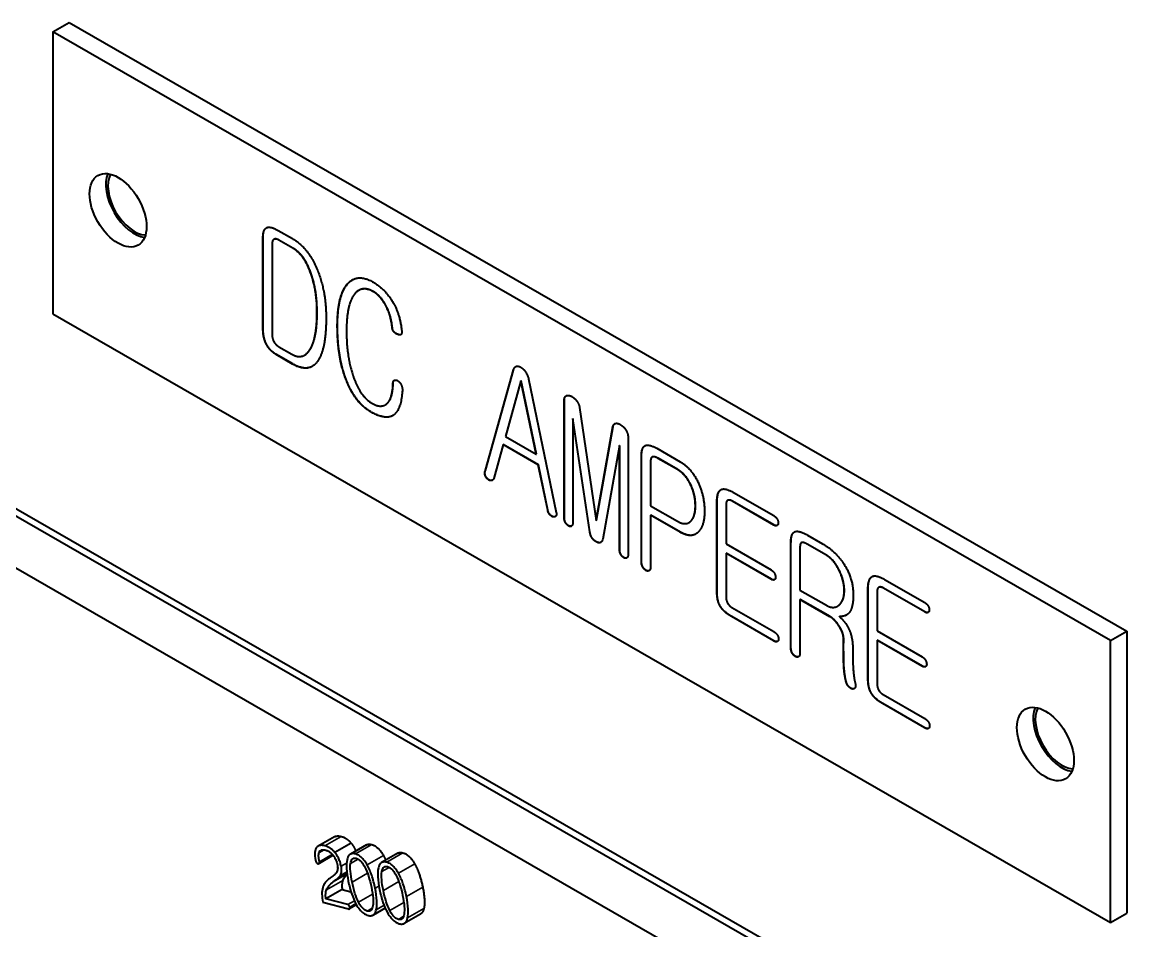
# Model space of a CAD drawing. Header units: millimetres. Extents: x 0 to 4752, y 0 to 3360.
# Drawn here: x 3845.71 to 3884.76, y 2666.93 to 2698.52 of the extents above; entities that cross this region are included whole.
import ezdxf

# ---------------------------------------------------------------- set-up
doc = ezdxf.new("R2010")
doc.units = ezdxf.units.MM
doc.header["$LTSCALE"] = 8
doc.layers.add('가시적인 것(ISO)', color=3, linetype='Continuous', lineweight=40)
doc.layers.add('가시적인 좁은 것(ISO)', color=3, linetype='Continuous', lineweight=35)

msp = doc.modelspace()

# ---------------------------------------------------------------- linework, layer by layer
at = {"layer": '가시적인 것(ISO)'}
for p, q in [((3846.771, 2698.193), (3847.337, 2698.519)), ((3847.337, 2698.519), (3884.107, 2677.344)), ((3883.541, 2677.019), (3846.771, 2698.193)), ((3846.771, 2698.193), (3846.771, 2688.382)), ((3854.597, 2691.286), (3855.094, 2691)), ((3854.073, 2687.846), (3854.073, 2691.054)), ((3854.079, 2687.849), (3854.079, 2691.057)), ((3854.453, 2690.972), (3854.459, 2690.975)), ((3855.109, 2690.665), (3854.622, 2690.946)), ((3855.115, 2690.668), (3854.628, 2690.949)), ((3854.391, 2690.818), (3854.391, 2687.657)), ((3857.399, 2689.195), (3857.405, 2689.198)), ((3846.771, 2688.382), (3883.541, 2667.208)), ((3858.567, 2687.903), (3858.572, 2687.906)), ((3835.175, 2687.536), (3896.269, 2652.355)), ((3855.104, 2686.635), (3854.535, 2686.963)), ((3855.11, 2686.638), (3854.541, 2686.966)), ((3854.622, 2687.239), (3855.074, 2686.979)), ((3855.516, 2686.946), (3855.522, 2686.949)), ((3861.808, 2682.935), (3862.778, 2686.427)), ((3861.814, 2682.938), (3862.783, 2686.43)), ((3862.778, 2686.427), (3862.783, 2686.43)), ((3896.043, 2652.219), (3837.211, 2686.098)), ((3858.592, 2685.955), (3858.598, 2685.958)), ((3863.039, 2686.051), (3862.501, 2684.114)), ((3863.039, 2686.051), (3863.045, 2686.054)), ((3863.573, 2683.496), (3863.039, 2686.051)), ((3863.578, 2683.499), (3863.045, 2686.054)), ((3863.306, 2686.123), (3864.27, 2681.475)), ((3858.323, 2685.214), (3858.329, 2685.217)), ((3864.547, 2681.274), (3864.547, 2685.366)), ((3864.553, 2681.278), (3864.553, 2685.37)), ((3865.081, 2685.124), (3865.66, 2681.197)), ((3864.845, 2684.738), (3864.85, 2684.742)), ((3864.845, 2684.738), (3864.845, 2681.103)), ((3865.435, 2680.799), (3864.845, 2684.738)), ((3865.44, 2680.802), (3864.85, 2684.742)), ((3865.66, 2681.197), (3866.24, 2684.457)), ((3865.666, 2681.2), (3866.246, 2684.46)), ((3866.24, 2684.457), (3866.246, 2684.46)), ((3862.424, 2683.832), (3862.429, 2683.835)), ((3863.65, 2683.132), (3862.429, 2683.835)), ((3862.501, 2684.114), (3863.573, 2683.496)), ((3866.768, 2684.087), (3866.768, 2679.995)), ((3862.424, 2683.832), (3862.096, 2682.651)), ((3863.645, 2683.129), (3862.424, 2683.832)), ((3863.573, 2683.496), (3863.578, 2683.499)), ((3866.471, 2683.802), (3865.886, 2680.539)), ((3866.471, 2683.802), (3866.476, 2683.805)), ((3866.471, 2680.167), (3866.471, 2683.802)), ((3866.476, 2680.17), (3866.476, 2683.805)), ((3867.763, 2683.704), (3868.579, 2683.235)), ((3863.645, 2683.129), (3863.65, 2683.132)), ((3863.973, 2681.552), (3863.645, 2683.129)), ((3863.978, 2681.555), (3863.65, 2683.132)), ((3867.23, 2679.753), (3867.23, 2683.43)), ((3867.236, 2679.757), (3867.236, 2683.433)), ((3867.548, 2683.235), (3867.548, 2681.705)), ((3867.604, 2683.398), (3867.609, 2683.402)), ((3868.487, 2682.962), (3867.804, 2683.354)), ((3868.492, 2682.965), (3867.81, 2683.358)), ((3861.798, 2682.763), (3861.804, 2682.766)), ((3861.808, 2682.935), (3861.814, 2682.938)), ((3840.181, 2682.589), (3893.073, 2652.131)), ((3861.89, 2682.627), (3861.896, 2682.63)), ((3870.226, 2681.889), (3870.231, 2681.892)), ((3870.431, 2682.168), (3871.831, 2681.362)), ((3863.973, 2681.552), (3863.978, 2681.555)), ((3867.548, 2681.705), (3868.487, 2681.165)), ((3869.856, 2678.71), (3869.856, 2681.829)), ((3869.862, 2678.713), (3869.862, 2681.832)), ((3870.174, 2681.741), (3870.174, 2680.377)), ((3871.831, 2681.036), (3870.395, 2681.863)), ((3871.837, 2681.039), (3870.4, 2681.866)), ((3865.66, 2681.197), (3865.666, 2681.2)), ((3867.548, 2681.379), (3867.554, 2681.382)), ((3867.548, 2681.379), (3867.548, 2679.57)), ((3868.579, 2680.785), (3867.548, 2681.379)), ((3868.585, 2680.789), (3867.554, 2681.382)), ((3868.884, 2681.12), (3868.889, 2681.123)), ((3864.794, 2680.996), (3864.799, 2681)), ((3865.655, 2680.453), (3865.661, 2680.456)), ((3870.174, 2680.377), (3871.744, 2679.473)), ((3872.426, 2676.755), (3872.426, 2680.408)), ((3872.432, 2676.759), (3872.432, 2680.412)), ((3872.791, 2680.419), (3872.797, 2680.422)), ((3873.662, 2679.981), (3872.99, 2680.368)), ((3873.668, 2679.984), (3872.996, 2680.371)), ((3873.005, 2680.685), (3873.529, 2680.384)), ((3870.174, 2680.051), (3870.18, 2680.054)), ((3870.174, 2680.051), (3870.174, 2678.532)), ((3871.744, 2679.147), (3870.174, 2680.051)), ((3871.749, 2679.15), (3870.18, 2680.054)), ((3872.744, 2680.261), (3872.744, 2678.772)), ((3866.717, 2679.889), (3866.723, 2679.892)), ((3867.276, 2679.573), (3867.282, 2679.576)), ((3874.108, 2679.451), (3874.114, 2679.455)), ((3872.744, 2678.772), (3873.662, 2678.244)), ((3875.108, 2675.685), (3875.108, 2678.804)), ((3875.114, 2675.688), (3875.114, 2678.808)), ((3875.478, 2678.865), (3875.484, 2678.868)), ((3877.083, 2678.011), (3875.647, 2678.838)), ((3877.089, 2678.014), (3875.653, 2678.841)), ((3875.683, 2679.144), (3877.083, 2678.337)), ((3872.744, 2678.446), (3872.75, 2678.449)), ((3872.744, 2678.446), (3872.744, 2676.572)), ((3873.785, 2677.847), (3872.744, 2678.446)), ((3873.791, 2677.85), (3872.75, 2678.449)), ((3875.427, 2678.716), (3875.427, 2677.352)), ((3869.969, 2678.212), (3869.975, 2678.215)), ((3870.379, 2678.165), (3871.831, 2677.329)), ((3874.042, 2678.21), (3874.048, 2678.213)), ((3874.108, 2678.259), (3874.114, 2678.263)), ((3871.831, 2677.003), (3870.364, 2677.848)), ((3871.837, 2677.006), (3870.37, 2677.851)), ((3874.113, 2677.847), (3874.119, 2677.851)), ((3875.427, 2677.352), (3876.996, 2676.448)), ((3883.541, 2677.019), (3884.107, 2677.344)), ((3884.107, 2677.344), (3884.107, 2667.534)), ((3874.257, 2676.798), (3874.262, 2677.044)), ((3874.262, 2677.044), (3874.268, 2677.047)), ((3874.263, 2676.801), (3874.268, 2677.047)), ((3875.427, 2677.026), (3875.432, 2677.029)), ((3875.427, 2677.026), (3875.427, 2675.508)), ((3876.996, 2676.122), (3875.427, 2677.026)), ((3877.002, 2676.125), (3875.432, 2677.029)), ((3883.541, 2667.208), (3883.541, 2677.019)), ((3872.693, 2676.453), (3872.698, 2676.457)), ((3874.257, 2676.798), (3874.263, 2676.801)), ((3874.354, 2675.562), (3874.36, 2675.565)), ((3874.442, 2675.405), (3874.447, 2675.408)), ((3874.57, 2675.331), (3874.576, 2675.334)), ((3875.221, 2675.187), (3875.227, 2675.19)), ((3875.632, 2675.14), (3877.083, 2674.305)), ((3877.083, 2673.978), (3875.616, 2674.823)), ((3877.089, 2673.982), (3875.622, 2674.826)), ((3856.558, 2670.19), (3855.992, 2669.864)), ((3857.14, 2669.968), (3856.575, 2669.642)), ((3857.677, 2669.908), (3857.111, 2669.582)), ((3856.517, 2669.545), (3856.016, 2669.256)), ((3856.515, 2669.546), (3856.026, 2669.264)), ((3858.764, 2669.619), (3858.198, 2669.293)), ((3856.449, 2668.786), (3856.393, 2668.743)), ((3856.996, 2668.897), (3856.513, 2668.619)), ((3856.513, 2668.619), (3856.559, 2668.657)), ((3856.995, 2668.907), (3856.559, 2668.657)), ((3856.825, 2668.36), (3856.259, 2668.034)), ((3856.825, 2668.36), (3857.133, 2668.278)), ((3856.159, 2667.916), (3857.05, 2667.679)), ((3857.021, 2667.831), (3856.259, 2668.034)), ((3857.325, 2667.821), (3857.08, 2667.68)), ((3858.322, 2667.711), (3857.899, 2667.467)), ((3859.551, 2667.503), (3858.986, 2667.178)), ((3883.541, 2667.208), (3884.107, 2667.534))]:
    msp.add_line(p, q, dxfattribs=at)
for centre in [(3849.034, 2691.985), (3881.278, 2673.416)]:
    msp.add_ellipse(centre, major_axis=(-0.699, 1.213), ratio=0.578093, dxfattribs=at)
for centre, major_axis, start_param, end_param in [((3849.6, 2692.31), (0.699, -1.213), 3.556693, 5.868085), ((3849.6, 2692.31), (0.647, -1.124), 3.488877, 5.935901), ((3881.844, 2673.742), (0.699, -1.213), 3.556693, 5.868085), ((3881.844, 2673.742), (0.647, -1.124), 3.488877, 5.935901)]:
    msp.add_ellipse(centre, major_axis=major_axis, ratio=0.578093, start_param=start_param, end_param=end_param, dxfattribs=at)
for points in [[(3854.073, 2691.054), (3854.073, 2691.321), (3854.207, 2691.38)], [(3854.079, 2691.057), (3854.079, 2691.305), (3854.194, 2691.374)], [(3854.207, 2691.38), (3854.34, 2691.434), (3854.597, 2691.286)], [(3854.453, 2690.972), (3854.391, 2690.936), (3854.391, 2690.818)], [(3854.622, 2690.946), (3854.514, 2691.008), (3854.453, 2690.972)], [(3854.628, 2690.949), (3854.52, 2691.011), (3854.459, 2690.975)], [(3855.094, 2691), (3855.643, 2690.684), (3855.961, 2689.92)], [(3855.704, 2689.872), (3855.479, 2690.452), (3855.109, 2690.665)], [(3855.71, 2689.875), (3855.484, 2690.456), (3855.115, 2690.668)], [(3855.951, 2688.425), (3855.951, 2689.255), (3855.704, 2689.872)], [(3855.956, 2688.428), (3855.956, 2689.259), (3855.71, 2689.875)], [(3855.961, 2689.92), (3856.269, 2689.179), (3856.269, 2688.242)], [(3856.658, 2687.964), (3856.658, 2689.008), (3857.007, 2689.418)], [(3856.664, 2687.967), (3856.664, 2689.011), (3857.013, 2689.421)], [(3857.007, 2689.418), (3857.341, 2689.807), (3857.879, 2689.497)], [(3857.013, 2689.421), (3857.092, 2689.514), (3857.183, 2689.567)], [(3857.879, 2689.497), (3858.361, 2689.219), (3858.628, 2688.722)], [(3857.264, 2689.08), (3856.977, 2688.73), (3856.977, 2687.787)], [(3857.915, 2689.15), (3857.52, 2689.377), (3857.264, 2689.08)], [(3857.921, 2689.153), (3857.624, 2689.325), (3857.405, 2689.198)], [(3858.331, 2688.691), (3858.151, 2689.014), (3857.915, 2689.15)], [(3858.336, 2688.695), (3858.157, 2689.017), (3857.921, 2689.153)], [(3858.567, 2687.903), (3858.526, 2688.336), (3858.331, 2688.691)], [(3858.572, 2687.906), (3858.531, 2688.339), (3858.336, 2688.695)], [(3858.628, 2688.722), (3858.849, 2688.304), (3858.9, 2687.759)], [(3855.679, 2687.099), (3855.951, 2687.47), (3855.951, 2688.425)], [(3855.684, 2687.102), (3855.956, 2687.474), (3855.956, 2688.428)], [(3856.269, 2688.242), (3856.269, 2687.275), (3856.033, 2686.83)], [(3854.191, 2687.321), (3854.073, 2687.549), (3854.073, 2687.846)], [(3854.197, 2687.324), (3854.079, 2687.552), (3854.079, 2687.849)], [(3857.012, 2685.969), (3856.658, 2686.784), (3856.658, 2687.964)], [(3857.018, 2685.973), (3856.664, 2686.787), (3856.664, 2687.967)], [(3856.977, 2687.787), (3856.977, 2686.903), (3857.207, 2686.219)], [(3858.746, 2687.669), (3858.577, 2687.737), (3858.567, 2687.903)], [(3858.752, 2687.673), (3858.583, 2687.74), (3858.572, 2687.906)], [(3858.9, 2687.759), (3858.91, 2687.604), (3858.746, 2687.669)], [(3854.391, 2687.657), (3854.391, 2687.52), (3854.453, 2687.414)], [(3854.453, 2687.414), (3854.509, 2687.304), (3854.622, 2687.239)], [(3858.869, 2687.661), (3858.831, 2687.641), (3858.752, 2687.673)], [(3854.535, 2686.963), (3854.309, 2687.093), (3854.191, 2687.321)], [(3854.541, 2686.966), (3854.315, 2687.096), (3854.197, 2687.324)], [(3855.074, 2686.979), (3855.438, 2686.769), (3855.679, 2687.099)], [(3855.522, 2686.949), (3855.609, 2686.999), (3855.684, 2687.102)], [(3856.033, 2686.83), (3855.735, 2686.272), (3855.104, 2686.635)], [(3855.789, 2686.555), (3855.52, 2686.403), (3855.11, 2686.638)], [(3857.207, 2686.219), (3857.448, 2685.511), (3857.859, 2685.274)], [(3862.778, 2686.427), (3862.85, 2686.635), (3863.039, 2686.525)], [(3862.783, 2686.43), (3862.814, 2686.518), (3862.865, 2686.549)], [(3863.039, 2686.525), (3863.224, 2686.413), (3863.306, 2686.123)], [(3857.818, 2684.972), (3857.32, 2685.258), (3857.012, 2685.969)], [(3857.823, 2684.975), (3857.326, 2685.262), (3857.018, 2685.973)], [(3858.382, 2685.258), (3858.582, 2685.433), (3858.592, 2685.955)], [(3858.388, 2685.261), (3858.588, 2685.436), (3858.598, 2685.958)], [(3858.592, 2685.955), (3858.592, 2686.05), (3858.644, 2686.074)], [(3858.598, 2685.958), (3858.598, 2686.045), (3858.641, 2686.072)], [(3858.644, 2686.074), (3858.695, 2686.092), (3858.762, 2686.053)], [(3858.762, 2686.053), (3858.828, 2686.009), (3858.869, 2685.932)], [(3858.869, 2685.932), (3858.921, 2685.837), (3858.921, 2685.73)], [(3858.921, 2685.73), (3858.879, 2684.995), (3858.572, 2684.834)], [(3864.547, 2685.366), (3864.547, 2685.497), (3864.619, 2685.533)], [(3864.553, 2685.37), (3864.553, 2685.492), (3864.616, 2685.531)], [(3864.619, 2685.533), (3864.686, 2685.565), (3864.788, 2685.518)], [(3864.788, 2685.518), (3864.891, 2685.465), (3864.973, 2685.364)], [(3857.859, 2685.274), (3858.192, 2685.082), (3858.382, 2685.258)], [(3858.329, 2685.217), (3858.36, 2685.235), (3858.388, 2685.261)], [(3864.973, 2685.364), (3865.06, 2685.255), (3865.081, 2685.124)], [(3858.572, 2684.834), (3858.305, 2684.691), (3857.818, 2684.972)], [(3858.577, 2684.837), (3858.311, 2684.695), (3857.823, 2684.975)], [(3858.588, 2684.843), (3858.583, 2684.84), (3858.577, 2684.837)], [(3866.24, 2684.457), (3866.26, 2684.558), (3866.348, 2684.573)], [(3866.246, 2684.46), (3866.26, 2684.53), (3866.307, 2684.559)], [(3866.348, 2684.573), (3866.425, 2684.582), (3866.527, 2684.511)], [(3866.527, 2684.511), (3866.625, 2684.449), (3866.691, 2684.339)], [(3866.691, 2684.339), (3866.768, 2684.218), (3866.768, 2684.087)], [(3867.23, 2683.43), (3867.23, 2683.715), (3867.348, 2683.789)], [(3867.236, 2683.433), (3867.236, 2683.717), (3867.352, 2683.792)], [(3867.348, 2683.789), (3867.481, 2683.867), (3867.763, 2683.704)], [(3867.599, 2683.395), (3867.548, 2683.36), (3867.548, 2683.235)], [(3867.804, 2683.354), (3867.661, 2683.437), (3867.599, 2683.395)], [(3867.81, 2683.358), (3867.672, 2683.437), (3867.609, 2683.402)], [(3868.579, 2683.235), (3868.984, 2683.001), (3869.215, 2682.489)], [(3861.798, 2682.763), (3861.767, 2682.852), (3861.808, 2682.935)], [(3861.804, 2682.766), (3861.773, 2682.855), (3861.814, 2682.938)], [(3861.89, 2682.627), (3861.824, 2682.683), (3861.798, 2682.763)], [(3861.896, 2682.63), (3861.829, 2682.686), (3861.804, 2682.766)], [(3868.953, 2682.414), (3868.779, 2682.793), (3868.487, 2682.962)], [(3868.959, 2682.417), (3868.785, 2682.796), (3868.492, 2682.965)], [(3862.008, 2682.582), (3861.947, 2682.576), (3861.89, 2682.627)], [(3862.014, 2682.586), (3861.952, 2682.58), (3861.896, 2682.63)], [(3862.096, 2682.651), (3862.07, 2682.588), (3862.008, 2682.582)], [(3862.053, 2682.597), (3862.036, 2682.588), (3862.014, 2682.586)], [(3869.107, 2681.703), (3869.107, 2682.076), (3868.953, 2682.414)], [(3869.113, 2681.706), (3869.113, 2682.08), (3868.959, 2682.417)], [(3869.215, 2682.489), (3869.425, 2682.024), (3869.425, 2681.514)], [(3869.995, 2682.265), (3870.128, 2682.343), (3870.431, 2682.168)], [(3869.856, 2681.829), (3869.856, 2682.185), (3869.995, 2682.265)], [(3869.862, 2681.832), (3869.862, 2682.185), (3869.998, 2682.267)], [(3870.225, 2681.889), (3870.174, 2681.853), (3870.174, 2681.741)], [(3870.395, 2681.863), (3870.287, 2681.925), (3870.225, 2681.889)], [(3870.4, 2681.866), (3870.293, 2681.928), (3870.231, 2681.892)], [(3864.045, 2681.398), (3863.983, 2681.469), (3863.973, 2681.552)], [(3864.05, 2681.401), (3863.989, 2681.472), (3863.978, 2681.555)], [(3868.953, 2681.175), (3869.107, 2681.341), (3869.107, 2681.703)], [(3868.959, 2681.178), (3869.113, 2681.344), (3869.113, 2681.706)], [(3869.425, 2681.514), (3869.425, 2681.016), (3869.215, 2680.799)], [(3864.157, 2681.321), (3864.096, 2681.339), (3864.045, 2681.398)], [(3864.163, 2681.324), (3864.102, 2681.342), (3864.05, 2681.401)], [(3864.255, 2681.342), (3864.219, 2681.303), (3864.157, 2681.321)], [(3864.238, 2681.328), (3864.207, 2681.312), (3864.163, 2681.324)], [(3864.27, 2681.475), (3864.291, 2681.381), (3864.255, 2681.342)], [(3864.593, 2681.111), (3864.547, 2681.191), (3864.547, 2681.274)], [(3864.599, 2681.115), (3864.553, 2681.195), (3864.553, 2681.278)], [(3864.696, 2681.005), (3864.635, 2681.04), (3864.593, 2681.111)], [(3864.702, 2681.008), (3864.64, 2681.044), (3864.599, 2681.115)], [(3864.845, 2681.103), (3864.845, 2681.02), (3864.794, 2680.996)], [(3868.487, 2681.165), (3868.779, 2680.996), (3868.953, 2681.175)], [(3868.889, 2681.123), (3868.926, 2681.144), (3868.959, 2681.178)], [(3871.831, 2681.362), (3871.903, 2681.321), (3871.949, 2681.246)], [(3871.949, 2681.246), (3871.99, 2681.175), (3871.99, 2681.11)], [(3871.99, 2681.11), (3871.99, 2681.045), (3871.949, 2681.021)], [(3864.794, 2680.996), (3864.752, 2680.972), (3864.696, 2681.005)], [(3864.799, 2681), (3864.758, 2680.976), (3864.702, 2681.008)], [(3864.803, 2681.001), (3864.801, 2681), (3864.799, 2681)], [(3865.655, 2680.453), (3865.471, 2680.553), (3865.435, 2680.799)], [(3865.661, 2680.456), (3865.476, 2680.556), (3865.44, 2680.802)], [(3869.215, 2680.799), (3868.984, 2680.552), (3868.579, 2680.785)], [(3869.121, 2680.722), (3868.908, 2680.602), (3868.585, 2680.789)], [(3871.949, 2681.021), (3871.908, 2680.991), (3871.831, 2681.036)], [(3871.946, 2681.019), (3871.906, 2680.999), (3871.837, 2681.039)], [(3872.426, 2680.408), (3872.426, 2680.729), (3872.554, 2680.797)], [(3872.432, 2680.412), (3872.432, 2680.723), (3872.553, 2680.796)], [(3872.554, 2680.797), (3872.687, 2680.869), (3873.005, 2680.685)], [(3865.886, 2680.539), (3865.835, 2680.349), (3865.655, 2680.453)], [(3865.82, 2680.431), (3865.76, 2680.399), (3865.661, 2680.456)], [(3872.795, 2680.421), (3872.744, 2680.397), (3872.744, 2680.261)], [(3872.99, 2680.368), (3872.852, 2680.448), (3872.795, 2680.421)], [(3872.801, 2680.424), (3872.799, 2680.423), (3872.797, 2680.422)], [(3872.996, 2680.371), (3872.857, 2680.451), (3872.801, 2680.424)], [(3873.529, 2680.384), (3873.949, 2680.142), (3874.231, 2679.742)], [(3866.517, 2680.004), (3866.471, 2680.084), (3866.471, 2680.167)], [(3866.523, 2680.007), (3866.476, 2680.087), (3866.476, 2680.17)], [(3866.62, 2679.897), (3866.558, 2679.933), (3866.517, 2680.004)], [(3866.625, 2679.901), (3866.564, 2679.936), (3866.523, 2680.007)], [(3866.768, 2679.995), (3866.768, 2679.912), (3866.717, 2679.889)], [(3874.108, 2679.451), (3873.929, 2679.828), (3873.662, 2679.981)], [(3874.114, 2679.455), (3873.934, 2679.831), (3873.668, 2679.984)], [(3866.717, 2679.889), (3866.676, 2679.865), (3866.62, 2679.897)], [(3866.723, 2679.892), (3866.682, 2679.868), (3866.625, 2679.901)], [(3866.726, 2679.894), (3866.724, 2679.893), (3866.723, 2679.892)], [(3867.276, 2679.573), (3867.23, 2679.658), (3867.23, 2679.753)], [(3867.282, 2679.576), (3867.236, 2679.662), (3867.236, 2679.757)], [(3867.389, 2679.454), (3867.322, 2679.493), (3867.276, 2679.573)], [(3867.395, 2679.457), (3867.328, 2679.496), (3867.282, 2679.576)], [(3867.548, 2679.57), (3867.548, 2679.475), (3867.497, 2679.446)], [(3874.231, 2679.742), (3874.596, 2679.224), (3874.596, 2678.602)], [(3867.497, 2679.446), (3867.45, 2679.419), (3867.389, 2679.454)], [(3867.499, 2679.447), (3867.454, 2679.423), (3867.395, 2679.457)], [(3871.744, 2679.473), (3871.81, 2679.434), (3871.857, 2679.36)], [(3871.854, 2679.133), (3871.814, 2679.113), (3871.749, 2679.15)], [(3871.857, 2679.36), (3871.892, 2679.292), (3871.898, 2679.224)], [(3871.898, 2679.224), (3871.898, 2679.159), (3871.857, 2679.135)], [(3874.283, 2678.752), (3874.283, 2679.096), (3874.108, 2679.451)], [(3874.288, 2678.755), (3874.288, 2679.099), (3874.114, 2679.455)], [(3875.108, 2678.804), (3875.108, 2679.16), (3875.247, 2679.24)], [(3875.114, 2678.808), (3875.114, 2679.16), (3875.25, 2679.242)], [(3875.247, 2679.24), (3875.38, 2679.318), (3875.683, 2679.144)], [(3871.857, 2679.135), (3871.815, 2679.105), (3871.744, 2679.147)], [(3875.478, 2678.864), (3875.427, 2678.829), (3875.427, 2678.716)], [(3875.647, 2678.838), (3875.539, 2678.9), (3875.478, 2678.864)], [(3875.653, 2678.841), (3875.545, 2678.903), (3875.483, 2678.868)], [(3869.969, 2678.212), (3869.856, 2678.401), (3869.856, 2678.71)], [(3869.975, 2678.215), (3869.862, 2678.404), (3869.862, 2678.713)], [(3870.174, 2678.532), (3870.174, 2678.408), (3870.231, 2678.316)], [(3874.108, 2678.259), (3874.283, 2678.414), (3874.283, 2678.752)], [(3874.114, 2678.263), (3874.288, 2678.417), (3874.288, 2678.755)], [(3874.596, 2678.602), (3874.596, 2678.175), (3874.467, 2677.999)], [(3870.364, 2677.848), (3870.082, 2678.01), (3869.969, 2678.212)], [(3870.37, 2677.851), (3870.087, 2678.014), (3869.975, 2678.215)], [(3870.231, 2678.316), (3870.282, 2678.221), (3870.379, 2678.165)], [(3873.662, 2678.244), (3873.929, 2678.09), (3874.108, 2678.259)], [(3874.048, 2678.213), (3874.082, 2678.233), (3874.114, 2678.263)], [(3874.467, 2677.999), (3874.36, 2677.848), (3874.113, 2677.847)], [(3877.083, 2678.337), (3877.155, 2678.296), (3877.201, 2678.222)], [(3877.201, 2677.996), (3877.16, 2677.967), (3877.083, 2678.011)], [(3877.199, 2677.995), (3877.158, 2677.974), (3877.089, 2678.014)], [(3877.201, 2678.222), (3877.242, 2678.151), (3877.242, 2678.086)], [(3877.242, 2678.086), (3877.242, 2678.02), (3877.201, 2677.996)], [(3874.093, 2677.533), (3873.944, 2677.755), (3873.785, 2677.847)], [(3874.099, 2677.536), (3873.95, 2677.758), (3873.791, 2677.85)], [(3874.113, 2677.847), (3874.303, 2677.696), (3874.426, 2677.454)], [(3874.366, 2677.906), (3874.268, 2677.851), (3874.119, 2677.851)], [(3871.831, 2677.329), (3871.908, 2677.285), (3871.959, 2677.208)], [(3871.959, 2677.208), (3872, 2677.137), (3872, 2677.072)], [(3874.262, 2677.044), (3874.262, 2677.281), (3874.093, 2677.533)], [(3874.268, 2677.047), (3874.268, 2677.285), (3874.099, 2677.536)], [(3874.426, 2677.454), (3874.58, 2677.146), (3874.58, 2676.748)], [(3871.959, 2676.983), (3871.908, 2676.959), (3871.831, 2677.003)], [(3871.963, 2676.985), (3871.912, 2676.963), (3871.837, 2677.006)], [(3872, 2677.072), (3872, 2677.006), (3871.959, 2676.983)], [(3872.472, 2676.58), (3872.426, 2676.66), (3872.426, 2676.755)], [(3872.478, 2676.584), (3872.432, 2676.664), (3872.432, 2676.759)], [(3872.585, 2676.462), (3872.518, 2676.5), (3872.472, 2676.58)], [(3872.591, 2676.465), (3872.524, 2676.504), (3872.478, 2676.584)], [(3872.693, 2676.453), (3872.646, 2676.427), (3872.585, 2676.462)], [(3872.698, 2676.457), (3872.652, 2676.43), (3872.591, 2676.465)], [(3872.744, 2676.572), (3872.744, 2676.477), (3872.693, 2676.453)], [(3872.701, 2676.458), (3872.7, 2676.457), (3872.698, 2676.457)], [(3874.267, 2676.14), (3874.257, 2676.359), (3874.257, 2676.798)], [(3874.273, 2676.143), (3874.263, 2676.362), (3874.263, 2676.801)], [(3874.58, 2676.748), (3874.575, 2676.336), (3874.59, 2676.12)], [(3876.996, 2676.448), (3877.063, 2676.41), (3877.109, 2676.336)], [(3874.354, 2675.562), (3874.288, 2675.79), (3874.267, 2676.14)], [(3874.36, 2675.565), (3874.293, 2675.793), (3874.273, 2676.143)], [(3874.59, 2676.12), (3874.606, 2675.755), (3874.662, 2675.545)], [(3877.109, 2676.11), (3877.068, 2676.081), (3876.996, 2676.122)], [(3877.106, 2676.108), (3877.066, 2676.088), (3877.002, 2676.125)], [(3877.109, 2676.336), (3877.145, 2676.268), (3877.15, 2676.199)], [(3877.15, 2676.199), (3877.15, 2676.134), (3877.109, 2676.11)], [(3875.221, 2675.187), (3875.108, 2675.377), (3875.108, 2675.685)], [(3875.227, 2675.19), (3875.114, 2675.38), (3875.114, 2675.688)], [(3874.442, 2675.405), (3874.38, 2675.47), (3874.354, 2675.562)], [(3874.447, 2675.408), (3874.386, 2675.473), (3874.36, 2675.565)], [(3874.57, 2675.331), (3874.503, 2675.346), (3874.442, 2675.405)], [(3874.576, 2675.334), (3874.509, 2675.349), (3874.447, 2675.408)], [(3874.662, 2675.373), (3874.631, 2675.325), (3874.57, 2675.331)], [(3874.634, 2675.344), (3874.609, 2675.331), (3874.576, 2675.334)], [(3874.662, 2675.545), (3874.693, 2675.432), (3874.662, 2675.373)], [(3875.427, 2675.508), (3875.427, 2675.383), (3875.483, 2675.291)], [(3875.483, 2675.291), (3875.534, 2675.197), (3875.632, 2675.14)], [(3875.616, 2674.823), (3875.334, 2674.986), (3875.221, 2675.187)], [(3875.622, 2674.826), (3875.34, 2674.989), (3875.227, 2675.19)], [(3877.083, 2674.305), (3877.16, 2674.26), (3877.211, 2674.183)], [(3877.211, 2674.183), (3877.253, 2674.112), (3877.253, 2674.047)], [(3877.211, 2673.958), (3877.16, 2673.934), (3877.083, 2673.978)], [(3877.216, 2673.96), (3877.165, 2673.938), (3877.089, 2673.982)], [(3877.253, 2674.047), (3877.253, 2673.982), (3877.211, 2673.958)], [(3856.558, 2670.19), (3856.647, 2670.241), (3856.793, 2670.202)], [(3856.793, 2670.202), (3856.989, 2670.15), (3857.14, 2669.968)], [(3857.14, 2669.968), (3857.239, 2669.846), (3857.299, 2669.69)], [(3857.677, 2669.908), (3857.747, 2669.948), (3857.853, 2669.92)], [(3857.853, 2669.92), (3858.08, 2669.86), (3858.261, 2669.535)], [(3858.261, 2669.535), (3858.303, 2669.461), (3858.341, 2669.375)], [(3858.764, 2669.619), (3858.834, 2669.659), (3858.94, 2669.631)], [(3858.94, 2669.631), (3859.167, 2669.57), (3859.348, 2669.246)], [(3859.348, 2669.246), (3859.524, 2668.933), (3859.626, 2668.435)], [(3856.846, 2668.67), (3856.804, 2668.56), (3856.825, 2668.36)], [(3856.998, 2668.88), (3856.885, 2668.777), (3856.846, 2668.67)], [(3859.626, 2668.435), (3859.728, 2667.94), (3859.666, 2667.691)], [(3859.666, 2667.691), (3859.633, 2667.55), (3859.551, 2667.503)]]:
    msp.add_open_spline(points, degree=2, dxfattribs=at)
for points, knots in [([(3855.956, 2669.838), (3855.935, 2669.818), (3855.918, 2669.794), (3855.891, 2669.734), (3855.883, 2669.699), (3855.868, 2669.573), (3855.879, 2669.469), (3855.9, 2669.366)], [-0.08056846, -0.08056846, -0.08056846, -0.08056846, -0.06213296, -0.06213296, -0.04328926, -0.04328926, 0, 0, 0, 0]), ([(3856.228, 2669.876), (3856.173, 2669.891), (3856.119, 2669.897), (3856.027, 2669.884), (3855.988, 2669.867), (3855.956, 2669.838)], [-0.05776275, -0.05776275, -0.05776275, -0.05776275, -0.02753326, -0.02753326, 0, 0, 0, 0]), ([(3856.575, 2669.642), (3856.55, 2669.672), (3856.524, 2669.7), (3856.469, 2669.75), (3856.441, 2669.772), (3856.35, 2669.834), (3856.288, 2669.86), (3856.228, 2669.876)], [-0.0633519, -0.0633519, -0.0633519, -0.0633519, -0.04822752, -0.04822752, -0.03303465, -0.03303465, 0, 0, 0, 0]), ([(3856.034, 2669.323), (3856.02, 2669.387), (3856.01, 2669.455), (3856.007, 2669.558), (3856.01, 2669.6), (3856.02, 2669.634)], [-0.04656548, -0.04656548, -0.04656548, -0.04656548, -0.01940636, -0.01940636, 0, 0, 0, 0]), ([(3856.02, 2669.634), (3856.028, 2669.659), (3856.039, 2669.68), (3856.07, 2669.713), (3856.089, 2669.724), (3856.153, 2669.743), (3856.205, 2669.738), (3856.257, 2669.724)], [-0.05677666, -0.05677666, -0.05677666, -0.05677666, -0.04275319, -0.04275319, -0.02847665, -0.02847665, 0, 0, 0, 0]), ([(3856.257, 2669.724), (3856.29, 2669.715), (3856.324, 2669.702), (3856.387, 2669.668), (3856.417, 2669.648), (3856.478, 2669.594), (3856.507, 2669.56), (3856.533, 2669.521)], [-0.05143391, -0.05143391, -0.05143391, -0.05143391, -0.03343493, -0.03343493, -0.01764685, -0.01764685, 0, 0, 0, 0]), ([(3856.533, 2669.521), (3856.564, 2669.477), (3856.588, 2669.428), (3856.631, 2669.32), (3856.647, 2669.259), (3856.659, 2669.201)], [-0.04462012, -0.04462012, -0.04462012, -0.04462012, -0.02422086, -0.02422086, 0, 0, 0, 0]), ([(3856.791, 2669.163), (3856.781, 2669.213), (3856.768, 2669.264), (3856.736, 2669.361), (3856.717, 2669.407), (3856.662, 2669.52), (3856.622, 2669.584), (3856.575, 2669.642)], [-0.06850983, -0.06850983, -0.06850983, -0.06850983, -0.0476735, -0.0476735, -0.02872584, -0.02872584, 0, 0, 0, 0]), ([(3856.997, 2669.395), (3856.975, 2669.303), (3856.971, 2669.194), (3856.985, 2668.945), (3857.009, 2668.794), (3857.039, 2668.647)], [-0.1107241, -0.1107241, -0.1107241, -0.1107241, -0.0614603, -0.0614603, 0, 0, 0, 0]), ([(3857.287, 2669.594), (3857.243, 2669.606), (3857.201, 2669.61), (3857.127, 2669.594), (3857.096, 2669.577), (3857.034, 2669.512), (3857.011, 2669.457), (3856.997, 2669.395)], [-0.08068744, -0.08068744, -0.08068744, -0.08068744, -0.0564576, -0.0564576, -0.03310081, -0.03310081, 0, 0, 0, 0]), ([(3857.117, 2669.266), (3857.127, 2669.316), (3857.142, 2669.363), (3857.184, 2669.419), (3857.204, 2669.435), (3857.256, 2669.451), (3857.286, 2669.45), (3857.319, 2669.441)], [-0.06062977, -0.06062977, -0.06062977, -0.06062977, -0.03469408, -0.03469408, -0.01781987, -0.01781987, 0, 0, 0, 0]), ([(3857.695, 2669.21), (3857.659, 2669.274), (3857.619, 2669.336), (3857.532, 2669.442), (3857.488, 2669.485), (3857.39, 2669.557), (3857.338, 2669.581), (3857.287, 2669.594)], [-0.08043735, -0.08043735, -0.08043735, -0.08043735, -0.05283354, -0.05283354, -0.02780895, -0.02780895, 0, 0, 0, 0]), ([(3857.319, 2669.441), (3857.349, 2669.433), (3857.379, 2669.419), (3857.442, 2669.375), (3857.471, 2669.347), (3857.544, 2669.261), (3857.583, 2669.197), (3857.616, 2669.133)], [-0.06015213, -0.06015213, -0.06015213, -0.06015213, -0.04359102, -0.04359102, -0.02696915, -0.02696915, 0, 0, 0, 0]), ([(3855.9, 2669.366), (3855.903, 2669.351), (3855.908, 2669.335), (3855.92, 2669.307), (3855.927, 2669.296), (3855.935, 2669.286)], [-0.01137214, -0.01137214, -0.01137214, -0.01137214, -0.00492721, -0.00492721, 0, 0, 0, 0]), ([(3855.935, 2669.286), (3855.939, 2669.281), (3855.943, 2669.277), (3855.951, 2669.27), (3855.955, 2669.267), (3855.968, 2669.259), (3855.977, 2669.255), (3855.985, 2669.254)], [-0.009284191, -0.009284191, -0.009284191, -0.009284191, -0.006995377, -0.006995377, -0.00475364, -0.00475364, 0, 0, 0, 0]), ([(3855.985, 2669.254), (3855.994, 2669.252), (3856.001, 2669.251), (3856.015, 2669.255), (3856.021, 2669.259), (3856.026, 2669.264)], [-0.009024594, -0.009024594, -0.009024594, -0.009024594, -0.004516006, -0.004516006, 0, 0, 0, 0]), ([(3856.026, 2669.264), (3856.031, 2669.272), (3856.034, 2669.28), (3856.037, 2669.301), (3856.036, 2669.311), (3856.034, 2669.323)], [-0.01011994, -0.01011994, -0.01011994, -0.01011994, -0.0047856, -0.0047856, 0, 0, 0, 0]), ([(3856.659, 2669.201), (3856.669, 2669.151), (3856.673, 2669.103), (3856.664, 2669.017), (3856.652, 2668.982), (3856.633, 2668.953)], [-0.04196155, -0.04196155, -0.04196155, -0.04196155, -0.02081915, -0.02081915, 0, 0, 0, 0]), ([(3856.763, 2668.847), (3856.786, 2668.885), (3856.8, 2668.93), (3856.809, 2669.039), (3856.804, 2669.1), (3856.791, 2669.163)], [-0.05275939, -0.05275939, -0.05275939, -0.05275939, -0.02667522, -0.02667522, 0, 0, 0, 0]), ([(3857.171, 2668.612), (3857.145, 2668.74), (3857.123, 2668.873), (3857.105, 2669.088), (3857.104, 2669.185), (3857.117, 2669.266)], [-0.0950204, -0.0950204, -0.0950204, -0.0950204, -0.04148092, -0.04148092, 0, 0, 0, 0]), ([(3857.616, 2669.133), (3857.667, 2669.035), (3857.708, 2668.928), (3857.783, 2668.697), (3857.816, 2668.561), (3857.842, 2668.434)], [-0.09489707, -0.09489707, -0.09489707, -0.09489707, -0.0534092, -0.0534092, 0, 0, 0, 0]), ([(3857.973, 2668.399), (3857.943, 2668.546), (3857.904, 2668.701), (3857.812, 2668.971), (3857.76, 2669.095), (3857.695, 2669.21)], [-0.1110915, -0.1110915, -0.1110915, -0.1110915, -0.0494916, -0.0494916, 0, 0, 0, 0]), ([(3858.084, 2669.106), (3858.062, 2669.014), (3858.058, 2668.905), (3858.073, 2668.656), (3858.096, 2668.505), (3858.126, 2668.358)], [-0.1107241, -0.1107241, -0.1107241, -0.1107241, -0.0614603, -0.0614603, 0, 0, 0, 0]), ([(3858.374, 2669.305), (3858.33, 2669.317), (3858.288, 2669.32), (3858.214, 2669.305), (3858.183, 2669.288), (3858.122, 2669.223), (3858.098, 2669.168), (3858.084, 2669.106)], [-0.08068744, -0.08068744, -0.08068744, -0.08068744, -0.0564576, -0.0564576, -0.03310081, -0.03310081, 0, 0, 0, 0]), ([(3858.205, 2668.977), (3858.214, 2669.027), (3858.229, 2669.074), (3858.271, 2669.13), (3858.291, 2669.145), (3858.343, 2669.162), (3858.373, 2669.161), (3858.406, 2669.152)], [-0.06062977, -0.06062977, -0.06062977, -0.06062977, -0.03469408, -0.03469408, -0.01781987, -0.01781987, 0, 0, 0, 0]), ([(3858.782, 2668.92), (3858.747, 2668.985), (3858.706, 2669.047), (3858.619, 2669.153), (3858.576, 2669.196), (3858.477, 2669.268), (3858.425, 2669.292), (3858.374, 2669.305)], [-0.08043735, -0.08043735, -0.08043735, -0.08043735, -0.05283354, -0.05283354, -0.02780895, -0.02780895, 0, 0, 0, 0]), ([(3858.406, 2669.152), (3858.436, 2669.144), (3858.467, 2669.13), (3858.529, 2669.086), (3858.558, 2669.058), (3858.631, 2668.971), (3858.67, 2668.908), (3858.704, 2668.844)], [-0.06015213, -0.06015213, -0.06015213, -0.06015213, -0.04359102, -0.04359102, -0.02696915, -0.02696915, 0, 0, 0, 0]), ([(3856.393, 2668.743), (3856.337, 2668.703), (3856.284, 2668.655), (3856.203, 2668.547), (3856.172, 2668.489), (3856.152, 2668.42)], [-0.08290363, -0.08290363, -0.08290363, -0.08290363, -0.0383486, -0.0383486, 0, 0, 0, 0]), ([(3856.28, 2668.344), (3856.3, 2668.398), (3856.331, 2668.445), (3856.407, 2668.535), (3856.46, 2668.581), (3856.513, 2668.619)], [-0.07358499, -0.07358499, -0.07358499, -0.07358499, -0.04203091, -0.04203091, 0, 0, 0, 0]), ([(3856.633, 2668.953), (3856.619, 2668.928), (3856.593, 2668.902), (3856.533, 2668.847), (3856.488, 2668.814), (3856.449, 2668.786)], [-0.0517155, -0.0517155, -0.0517155, -0.0517155, -0.0312284, -0.0312284, 0, 0, 0, 0]), ([(3856.559, 2668.657), (3856.603, 2668.688), (3856.651, 2668.726), (3856.718, 2668.789), (3856.746, 2668.818), (3856.763, 2668.847)], [-0.04897858, -0.04897858, -0.04897858, -0.04897858, -0.019873, -0.019873, 0, 0, 0, 0]), ([(3857.039, 2668.647), (3857.069, 2668.501), (3857.108, 2668.347), (3857.2, 2668.078), (3857.251, 2667.955), (3857.315, 2667.84)], [-0.1105947, -0.1105947, -0.1105947, -0.1105947, -0.0492863, -0.0492863, 0, 0, 0, 0]), ([(3857.393, 2667.916), (3857.343, 2668.014), (3857.303, 2668.121), (3857.229, 2668.351), (3857.197, 2668.486), (3857.171, 2668.612)], [-0.09442381, -0.09442381, -0.09442381, -0.09442381, -0.0531236, -0.0531236, 0, 0, 0, 0]), ([(3858.258, 2668.323), (3858.232, 2668.451), (3858.21, 2668.583), (3858.192, 2668.799), (3858.191, 2668.895), (3858.205, 2668.977)], [-0.0950204, -0.0950204, -0.0950204, -0.0950204, -0.04148092, -0.04148092, 0, 0, 0, 0]), ([(3858.704, 2668.844), (3858.755, 2668.746), (3858.795, 2668.639), (3858.87, 2668.408), (3858.903, 2668.272), (3858.929, 2668.145)], [-0.09489707, -0.09489707, -0.09489707, -0.09489707, -0.0534092, -0.0534092, 0, 0, 0, 0]), ([(3859.061, 2668.11), (3859.031, 2668.256), (3858.992, 2668.411), (3858.899, 2668.682), (3858.847, 2668.805), (3858.782, 2668.92)], [-0.1110915, -0.1110915, -0.1110915, -0.1110915, -0.0494916, -0.0494916, 0, 0, 0, 0]), ([(3856.152, 2668.42), (3856.132, 2668.353), (3856.123, 2668.277), (3856.125, 2668.106), (3856.138, 2668.012), (3856.159, 2667.916)], [-0.07796477, -0.07796477, -0.07796477, -0.07796477, -0.04018212, -0.04018212, 0, 0, 0, 0]), ([(3856.259, 2668.034), (3856.253, 2668.095), (3856.25, 2668.156), (3856.257, 2668.26), (3856.265, 2668.305), (3856.28, 2668.344)], [-0.04977675, -0.04977675, -0.04977675, -0.04977675, -0.02312525, -0.02312525, 0, 0, 0, 0]), ([(3857.842, 2668.434), (3857.868, 2668.307), (3857.889, 2668.175), (3857.906, 2667.96), (3857.907, 2667.864), (3857.892, 2667.784)], [-0.09482066, -0.09482066, -0.09482066, -0.09482066, -0.04153437, -0.04153437, 0, 0, 0, 0]), ([(3858.013, 2667.654), (3858.036, 2667.746), (3858.04, 2667.854), (3858.027, 2668.103), (3858.003, 2668.253), (3857.973, 2668.399)], [-0.1105512, -0.1105512, -0.1105512, -0.1105512, -0.0612203, -0.0612203, 0, 0, 0, 0]), ([(3858.126, 2668.358), (3858.156, 2668.212), (3858.195, 2668.058), (3858.287, 2667.789), (3858.338, 2667.665), (3858.402, 2667.551)], [-0.1105947, -0.1105947, -0.1105947, -0.1105947, -0.0492863, -0.0492863, 0, 0, 0, 0]), ([(3858.481, 2667.627), (3858.43, 2667.725), (3858.39, 2667.831), (3858.317, 2668.062), (3858.284, 2668.196), (3858.258, 2668.323)], [-0.09442381, -0.09442381, -0.09442381, -0.09442381, -0.0531236, -0.0531236, 0, 0, 0, 0]), ([(3857.09, 2667.742), (3857.088, 2667.75), (3857.086, 2667.758), (3857.081, 2667.772), (3857.078, 2667.779), (3857.072, 2667.793), (3857.067, 2667.799), (3857.058, 2667.811), (3857.052, 2667.816), (3857.038, 2667.825), (3857.029, 2667.829), (3857.021, 2667.831)], [-0.01640086, -0.01640086, -0.01640086, -0.01640086, -0.0131564, -0.0131564, -0.01037737, -0.01037737, -0.00751015, -0.00751015, -0.00446056, -0.00446056, 0, 0, 0, 0]), ([(3857.315, 2667.84), (3857.35, 2667.776), (3857.39, 2667.714), (3857.477, 2667.608), (3857.521, 2667.565), (3857.621, 2667.493), (3857.673, 2667.468), (3857.725, 2667.455)], [-0.08079674, -0.08079674, -0.08079674, -0.08079674, -0.05338063, -0.05338063, -0.02816882, -0.02816882, 0, 0, 0, 0]), ([(3857.693, 2667.608), (3857.662, 2667.616), (3857.63, 2667.631), (3857.566, 2667.676), (3857.535, 2667.706), (3857.463, 2667.792), (3857.425, 2667.854), (3857.393, 2667.916)], [-0.0606517, -0.0606517, -0.0606517, -0.0606517, -0.04343053, -0.04343053, -0.02630267, -0.02630267, 0, 0, 0, 0]), ([(3858.929, 2668.145), (3858.955, 2668.018), (3858.977, 2667.886), (3858.993, 2667.671), (3858.994, 2667.575), (3858.98, 2667.494)], [-0.09482066, -0.09482066, -0.09482066, -0.09482066, -0.04153437, -0.04153437, 0, 0, 0, 0]), ([(3859.1, 2667.365), (3859.123, 2667.456), (3859.127, 2667.565), (3859.114, 2667.813), (3859.09, 2667.963), (3859.061, 2668.11)], [-0.1105512, -0.1105512, -0.1105512, -0.1105512, -0.0612203, -0.0612203, 0, 0, 0, 0]), ([(3857.05, 2667.679), (3857.056, 2667.677), (3857.061, 2667.676), (3857.07, 2667.676), (3857.074, 2667.677), (3857.082, 2667.68), (3857.085, 2667.683), (3857.091, 2667.692), (3857.093, 2667.698), (3857.094, 2667.716), (3857.092, 2667.729), (3857.09, 2667.742)], [-0.01699804, -0.01699804, -0.01699804, -0.01699804, -0.01411737, -0.01411737, -0.01159095, -0.01159095, -0.00863036, -0.00863036, -0.00527169, -0.00527169, 0, 0, 0, 0]), ([(3857.892, 2667.784), (3857.884, 2667.733), (3857.869, 2667.685), (3857.827, 2667.63), (3857.807, 2667.614), (3857.756, 2667.598), (3857.726, 2667.599), (3857.693, 2667.608)], [-0.06036726, -0.06036726, -0.06036726, -0.06036726, -0.03433895, -0.03433895, -0.01769854, -0.01769854, 0, 0, 0, 0]), ([(3857.725, 2667.455), (3857.768, 2667.443), (3857.81, 2667.44), (3857.883, 2667.455), (3857.914, 2667.472), (3857.975, 2667.537), (3857.999, 2667.592), (3858.013, 2667.654)], [-0.08032187, -0.08032187, -0.08032187, -0.08032187, -0.05634387, -0.05634387, -0.03316511, -0.03316511, 0, 0, 0, 0]), ([(3858.402, 2667.551), (3858.437, 2667.487), (3858.478, 2667.425), (3858.564, 2667.319), (3858.608, 2667.276), (3858.708, 2667.203), (3858.761, 2667.179), (3858.812, 2667.165)], [-0.08079674, -0.08079674, -0.08079674, -0.08079674, -0.05338063, -0.05338063, -0.02816882, -0.02816882, 0, 0, 0, 0]), ([(3858.781, 2667.318), (3858.749, 2667.327), (3858.717, 2667.342), (3858.653, 2667.387), (3858.623, 2667.416), (3858.55, 2667.503), (3858.513, 2667.565), (3858.481, 2667.627)], [-0.0606517, -0.0606517, -0.0606517, -0.0606517, -0.04343053, -0.04343053, -0.02630267, -0.02630267, 0, 0, 0, 0]), ([(3858.98, 2667.494), (3858.971, 2667.444), (3858.956, 2667.396), (3858.914, 2667.34), (3858.894, 2667.325), (3858.843, 2667.309), (3858.813, 2667.31), (3858.781, 2667.318)], [-0.06036726, -0.06036726, -0.06036726, -0.06036726, -0.03433895, -0.03433895, -0.01769854, -0.01769854, 0, 0, 0, 0]), ([(3858.812, 2667.165), (3858.856, 2667.154), (3858.897, 2667.15), (3858.971, 2667.166), (3859.001, 2667.183), (3859.063, 2667.248), (3859.086, 2667.303), (3859.1, 2667.365)], [-0.08032187, -0.08032187, -0.08032187, -0.08032187, -0.05634387, -0.05634387, -0.03316511, -0.03316511, 0, 0, 0, 0])]:
    msp.add_open_spline(points, degree=3, knots=knots, dxfattribs=at)
at = {"layer": '가시적인 좁은 것(ISO)'}
for p, q in [((3854.073, 2691.054), (3854.079, 2691.057)), ((3854.622, 2690.946), (3854.628, 2690.949)), ((3855.109, 2690.665), (3855.115, 2690.668)), ((3855.704, 2689.872), (3855.71, 2689.875)), ((3857.007, 2689.418), (3857.013, 2689.421)), ((3857.915, 2689.15), (3857.921, 2689.153)), ((3858.331, 2688.691), (3858.336, 2688.695)), ((3855.951, 2688.425), (3855.956, 2688.428)), ((3854.073, 2687.846), (3854.079, 2687.849)), ((3856.658, 2687.964), (3856.664, 2687.967)), ((3858.746, 2687.669), (3858.752, 2687.673)), ((3854.191, 2687.321), (3854.197, 2687.324)), ((3854.535, 2686.963), (3854.541, 2686.966)), ((3855.679, 2687.099), (3855.684, 2687.102)), ((3855.104, 2686.635), (3855.11, 2686.638)), ((3857.012, 2685.969), (3857.018, 2685.973)), ((3858.382, 2685.258), (3858.388, 2685.261)), ((3864.547, 2685.366), (3864.553, 2685.37)), ((3857.818, 2684.972), (3857.823, 2684.975)), ((3858.572, 2684.834), (3858.577, 2684.837)), ((3867.23, 2683.43), (3867.236, 2683.433)), ((3867.804, 2683.354), (3867.81, 2683.358)), ((3868.487, 2682.962), (3868.492, 2682.965)), ((3862.008, 2682.582), (3862.014, 2682.586)), ((3868.953, 2682.414), (3868.959, 2682.417)), ((3869.107, 2681.703), (3869.113, 2681.706)), ((3869.856, 2681.829), (3869.862, 2681.832)), ((3870.395, 2681.863), (3870.4, 2681.866)), ((3864.045, 2681.398), (3864.05, 2681.401)), ((3864.157, 2681.321), (3864.163, 2681.324)), ((3864.547, 2681.274), (3864.553, 2681.278)), ((3864.593, 2681.111), (3864.599, 2681.115)), ((3868.953, 2681.175), (3868.959, 2681.178)), ((3864.696, 2681.005), (3864.702, 2681.008)), ((3865.435, 2680.799), (3865.44, 2680.802)), ((3868.579, 2680.785), (3868.585, 2680.789)), ((3871.831, 2681.036), (3871.837, 2681.039)), ((3872.426, 2680.408), (3872.432, 2680.412)), ((3872.795, 2680.421), (3872.801, 2680.424)), ((3872.99, 2680.368), (3872.996, 2680.371)), ((3866.471, 2680.167), (3866.476, 2680.17)), ((3866.517, 2680.004), (3866.523, 2680.007)), ((3873.662, 2679.981), (3873.668, 2679.984)), ((3866.62, 2679.897), (3866.625, 2679.901)), ((3867.23, 2679.753), (3867.236, 2679.757)), ((3867.389, 2679.454), (3867.395, 2679.457)), ((3871.744, 2679.147), (3871.749, 2679.15)), ((3875.108, 2678.804), (3875.114, 2678.808)), ((3875.647, 2678.838), (3875.653, 2678.841)), ((3869.856, 2678.71), (3869.862, 2678.713)), ((3874.283, 2678.752), (3874.288, 2678.755)), ((3877.083, 2678.011), (3877.089, 2678.014)), ((3870.364, 2677.848), (3870.37, 2677.851)), ((3873.785, 2677.847), (3873.791, 2677.85)), ((3874.093, 2677.533), (3874.099, 2677.536)), ((3871.831, 2677.003), (3871.837, 2677.006)), ((3872.426, 2676.755), (3872.432, 2676.759)), ((3872.472, 2676.58), (3872.478, 2676.584)), ((3872.585, 2676.462), (3872.591, 2676.465)), ((3874.267, 2676.14), (3874.273, 2676.143)), ((3876.996, 2676.122), (3877.002, 2676.125)), ((3875.108, 2675.685), (3875.114, 2675.688)), ((3875.616, 2674.823), (3875.622, 2674.826)), ((3877.083, 2673.978), (3877.089, 2673.982)), ((3856.793, 2670.202), (3856.228, 2669.876)), ((3857.853, 2669.92), (3857.287, 2669.594)), ((3856.196, 2669.736), (3856.02, 2669.634)), ((3856.485, 2669.583), (3856.034, 2669.323)), ((3857.379, 2669.417), (3857.117, 2669.266)), ((3858.261, 2669.535), (3857.695, 2669.21)), ((3858.94, 2669.631), (3858.374, 2669.305)), ((3856.978, 2669.271), (3856.791, 2669.163)), ((3858.466, 2669.127), (3858.205, 2668.977)), ((3859.348, 2669.246), (3858.782, 2668.92)), ((3856.846, 2668.67), (3856.28, 2668.344)), ((3856.987, 2668.976), (3856.763, 2668.847)), ((3857.708, 2668.922), (3857.171, 2668.612)), ((3858.795, 2668.633), (3858.258, 2668.323)), ((3858.104, 2668.474), (3857.973, 2668.399)), ((3859.626, 2668.435), (3859.061, 2668.11)), ((3857.252, 2667.964), (3857.021, 2667.831)), ((3857.302, 2667.864), (3857.09, 2667.742)), ((3857.883, 2668.198), (3857.393, 2667.916)), ((3858.97, 2667.909), (3858.481, 2667.627)), ((3857.874, 2667.712), (3857.693, 2667.608)), ((3858.282, 2667.809), (3858.013, 2667.654)), ((3859.666, 2667.691), (3859.1, 2667.365)), ((3858.961, 2667.423), (3858.781, 2667.318))]:
    msp.add_line(p, q, dxfattribs=at)

doc.saveas('drawing.dxf')
